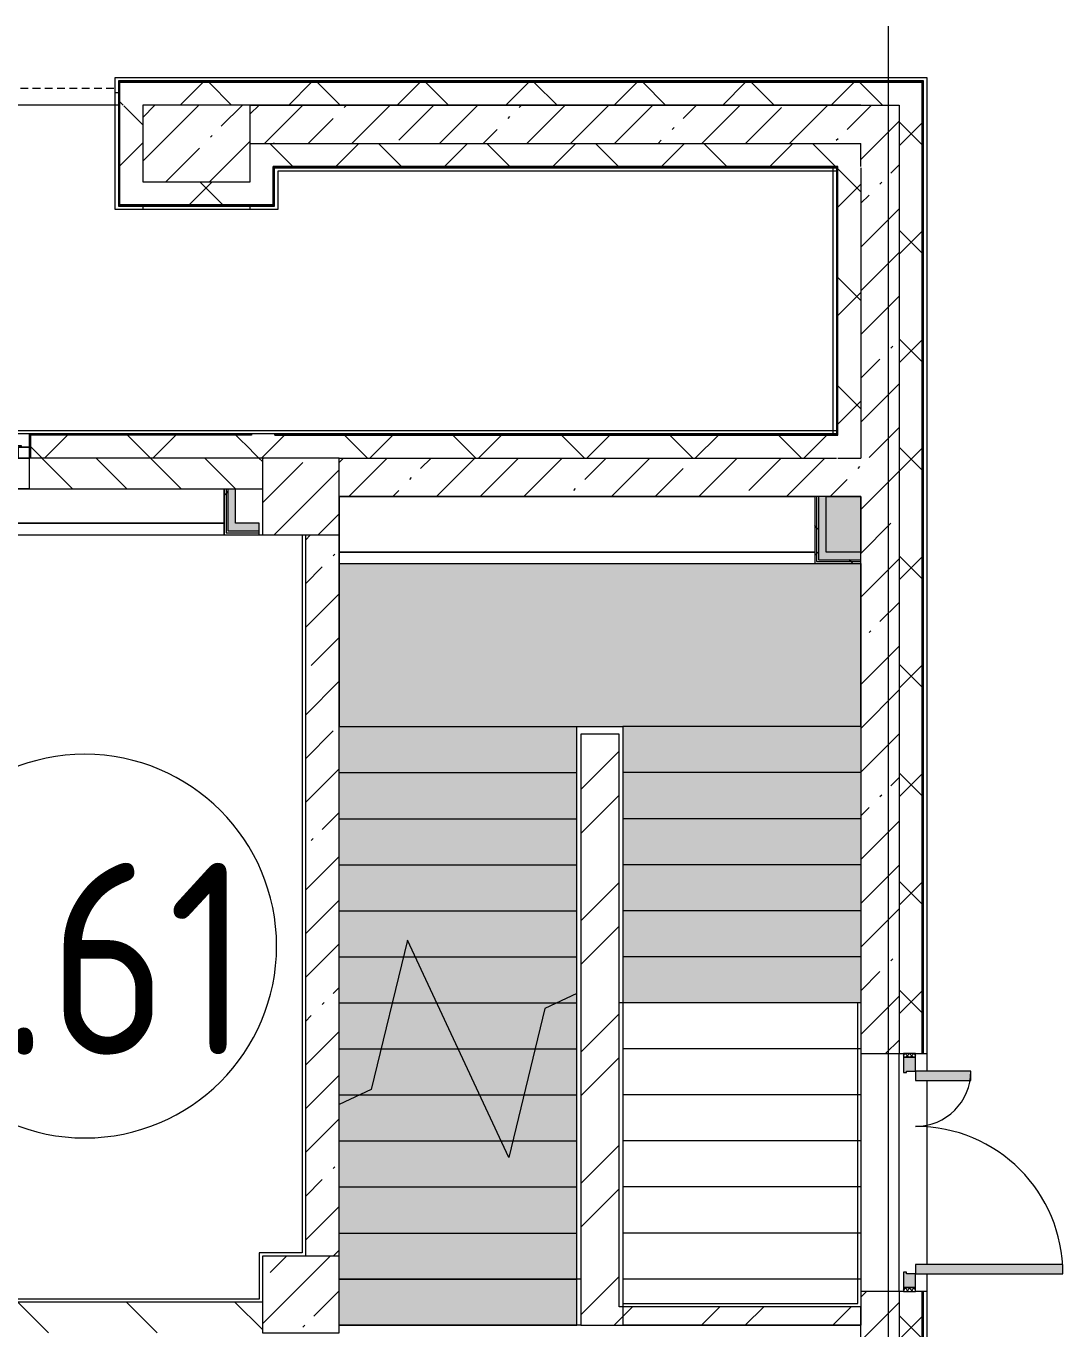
# Model space of a CAD drawing. Header units: millimetres. Extents: x 3991 to 282775, y -8553 to 29560.
# Drawn here: x 268205 to 274963, y 13425 to 21915 of the extents above; entities that cross this region are included whole.
import ezdxf

# ---------------------------------------------------------------- set-up
doc = ezdxf.new("R2010")
doc.units = ezdxf.units.MM
doc.linetypes.add('200_ШТРИХ__ш1_п0_6_', pattern=[80, 50, -30])
for name, color, linetype, lineweight in [('A-AREA-IDEN', 7, 'Continuous', 9), ('A-DETL-MBND', 7, '200_ШТРИХ__ш1_п0_6_', 9), ('A-GLAZ-2', 7, 'Continuous', 5), ('A-WALL', 7, 'Continuous', 9), ('A-WALL-4', 7, 'Continuous', 5), ('I-WALL-3', 7, 'Continuous', 5), ('S-COLS', 7, 'Continuous', 5), ('S-STRS-4', 7, 'Continuous', 5), ('S-STRS-MBND-1', 7, 'Continuous', 5), ('Оси', 7, 'Continuous', 9)]:
    doc.layers.add(name, color=color, linetype=linetype, lineweight=lineweight)
for name, color, linetype, lineweight, true_color in [('A-DOOR-3', 7, 'Continuous', 5, 0xaaaaaa), ('A-DOOR-4', 7, 'Continuous', 5, 0xe2e2e2), ('A-DOOR-FRAM-3', 7, 'Continuous', 5, 0xaaaaaa), ('A-FLOR-1', 7, 'Continuous', 5, 0xaaaaaa), ('I-WALL-1', 7, 'Continuous', 5, 0xe7e7e7)]:
    doc.layers.add(name, color=color, linetype=linetype, lineweight=lineweight, true_color=true_color)
doc.layers.add('S-STRS-3', color=7, linetype='Continuous', lineweight=15, true_color=0xd7cdc4, transparency=1)
doc.styles.add('GOST Common_3', font='GOST_Common.ttf', dxfattribs={"width": 0.9, "height": 1250})
pattern_1 = [(45, (148815.1, 0), (-353.5534, 353.5534), []), (135, (148815.1, 0), (-353.5534, -353.5534), [])]
pattern_2 = [(45, (148815.1, 0), (-285.1231, 285.1231), []), (45, (149100.2, 0), (-285.1231, 285.1231), [504.031, -100.806, 16.764, -84.042])]
pattern_3 = [(45, (148815.1, 0), (-427.6843, 427.6843), []), (45, (149100.2, 0), (-427.6843, 427.6843), [])]
pattern_4 = [(45, (148815.1, 0), (-530.33, 530.33), []), (135, (148815.1, 0), (-530.33, -530.33), [])]

# ---------------------------------------------------------------- blocks, each defined once
blk = doc.blocks.new('120_Окно_СКБ_1Ст - 120_Окно_СКБ_1Ст_1200х2500_h_ с форточкой-22889524-Общий план 1 этажа с размещением фрагментов 1_1-1_9')
at = {"layer": 'A-GLAZ-2'}
for p, q in [((-600, 5), (-600, 75)), ((-600, 75), (-530, 75)), ((600, 75), (-600, 75)), ((-530, 5), (-600, 5)), ((-600, 5), (-550, 5)), ((-530, 5), (-550, 5)), ((-550, 5), (-550, -5)), ((-530, 75), (-530, 5)), ((530, 45), (-530, 45)), ((-530, 45), (-530, 5)), ((-480, -5), (-480, 45)), ((-480, 25), (480, 25)), ((480, 15), (-480, 15)), ((480, -5), (480, 45)), ((530, 5), (530, 75)), ((530, 75), (600, 75)), ((530, 5), (530, 45)), ((600, 5), (530, 5)), ((550, 5), (530, 5)), ((550, 5), (600, 5)), ((550, -5), (550, 5)), ((600, 75), (600, 5)), ((-550, -5), (550, -5)), ((550, -5), (-550, -5))]:
    blk.add_line(p, q, dxfattribs=at)
blk = doc.blocks.new('BSC_Колонна _Прямоугольная - 700х500-23282984-Общий план 1 этажа с размещением фрагментов 1_1-1_9')
at = {"layer": 'S-COLS'}
h = blk.add_hatch(dxfattribs=at)
h.set_pattern_fill('FP_146', color=256, style=0, pattern_type=2)
h.set_pattern_definition([(45, (-120500, -21150), (-285.1231, 285.1231), []), (45, (-120214.88, -21150), (-285.1231, 285.1231), [504.031, -100.806, 16.764, -84.042])])
h.paths.add_polyline_path([(-350, -250), (350, -250), (350, 250), (-350, 250), (-350, -206.3)])
for p, q in [((350, 250), (-350, 250)), ((-350, 250), (-350, -250)), ((350, -250), (350, 250)), ((-350, -250), (350, -250))]:
    blk.add_line(p, q, dxfattribs=at)
blk = doc.blocks.new('110_Дверь_СКБ_2Ст_Наружная - ДН-3_1_л__ Двухстворчатая 1200 х2900 из подвала EI30-23667726-Общий план 1 этажа с размещением фрагментов 1_1-1_9')
at = {"layer": 'A-DOOR-3'}
h = blk.add_hatch(dxfattribs=at)
h.set_pattern_fill('FP_173', color=256, style=0, pattern_type=2)
h.set_pattern_definition([(135, (1526.41, 143.685), (-14.14214, -14.14214), []), (225, (1526.41, 143.685), (14.14214, -14.14214), [])])
h.paths.add_polyline_path([(794.5, -39.5), (794.5, 29), (769.5, 29), (769.9, -51), (794.5, -51)])
at = {"layer": 'A-DOOR-4'}
for points in [[(679.5, 101), (679.5, 989), (619.5, 989), (619.5, 29), (679.5, 31)], [(-580.5, 389), (-640.5, 389), (-640.5, 29), (-580.5, 31), (-580.5, 101)]]:
    blk.add_hatch(color=256, dxfattribs=at).paths.add_polyline_path(points)
h = blk.add_hatch(color=256, dxfattribs=at)
h.paths.add_polyline_path([(769.5, -39.6), (769.5, 29), (679.5, 29), (679.5, -31), (669.5, -31), (669.5, -51), (769.5, -50.6)])
h.paths.add_polyline_path([(-630.5, -51), (-630.5, -31), (-640.5, -31), (-640.5, 29), (-730.5, 29), (-730.5, -51), (-640.5, -51)])
at = {"layer": 'A-DOOR-FRAM-3'}
h = blk.add_hatch(dxfattribs=at)
h.set_pattern_fill('FP_174', color=256, style=0, pattern_type=2)
h.set_pattern_definition([(45, (-596.384, 143.685), (-14.1421, 14.1421), []), (135, (-596.384, 143.685), (-14.1421, -14.1421), [])])
h.paths.add_polyline_path([(-730.5, -51), (-730.5, 29), (-755.5, 29), (-755.5, -51)])
at = {"layer": 'A-DOOR-3'}
for p, q in [((679.5, 989), (619.5, 989)), ((619.5, 989), (619.5, 29)), ((679.5, 29), (679.5, 989)), ((-640.5, 389), (-640.5, 29)), ((-580.5, 389), (-640.5, 389)), ((-580.5, 29), (-580.5, 389)), ((-640.5, 29), (-580.5, 29)), ((619.5, 29), (679.5, 29))]:
    blk.add_line(p, q, dxfattribs=at)
for centre, radius, start, end in [((679.5, 29), 960, 90, 180), ((-640.5, 29), 360, 0, 90)]:
    blk.add_arc(centre, radius, start, end, dxfattribs=at)
at = {"layer": 'A-DOOR-FRAM-3'}
for p, q in [((-730.5, 29), (-755.5, 29)), ((-755.5, 29), (-755.5, -51)), ((-640.5, 29), (-730.5, 29)), ((-730.5, 29), (-730.5, -51)), ((-730.5, -51), (-730.5, 29)), ((-640.5, -31), (-640.5, 29)), ((679.5, 29), (679.5, -31)), ((769.5, 29), (679.5, 29)), ((769.5, -51), (769.5, 29)), ((794.5, 29), (769.5, 29)), ((769.5, 29), (769.5, -51)), ((794.5, -51), (794.5, 29)), ((-755.5, -51), (-730.5, -51)), ((-730.5, -51), (-630.5, -51)), ((-630.5, -31), (-640.5, -31)), ((-630.5, -51), (-630.5, -31)), ((679.5, -31), (669.5, -31)), ((669.5, -31), (669.5, -51)), ((669.5, -51), (769.5, -51)), ((769.5, -51), (794.5, -51))]:
    blk.add_line(p, q, dxfattribs=at)
blk = doc.blocks.new('BSC_Колонна _Прямоугольная - 500х500-V230-Общий план 1 этажа с размещением фрагментов 1_1-1_9')
at = {"layer": 'S-COLS'}
h = blk.add_hatch(dxfattribs=at)
h.set_pattern_fill('FP_177', color=256, style=0, pattern_type=2)
h.set_pattern_definition([(45, (-121180, -18850), (-285.1231, 285.1231), []), (45, (-120894.88, -18850), (-285.1231, 285.1231), [504.031, -100.806, 16.764, -84.042])])
h.paths.add_polyline_path([(230, -250), (250, -250), (250, 250), (-250, 250), (-250, -250), (30, -250)])
for p, q in [((250, 250), (-250, 250)), ((-250, 250), (-250, -250)), ((250, -250), (250, 250)), ((-250, -250), (250, -250))]:
    blk.add_line(p, q, dxfattribs=at)
blk = doc.blocks.new('BSC_Колонна _Прямоугольная - 500х500-22291386-Общий план 1 этажа с размещением фрагментов 1_1-1_9')
at = {"layer": 'S-COLS'}
h = blk.add_hatch(dxfattribs=at)
h.set_pattern_fill('FP_178', color=256, style=0, pattern_type=2)
h.set_pattern_definition([(45, (-121180, -13650), (-285.1231, 285.1231), []), (45, (-120894.88, -13650), (-285.1231, 285.1231), [504.031, -100.806, 16.764, -84.042])])
h.paths.add_polyline_path([(109, -250), (250, -250), (250, 250), (-250, 250), (-250, -250), (62, -250)])
for p, q in [((250, 250), (-250, 250)), ((-250, 250), (-250, -250)), ((250, -250), (250, 250)), ((-250, -250), (250, -250))]:
    blk.add_line(p, q, dxfattribs=at)
blk = doc.blocks.new('BSC_Колонна _Прямоугольная - 500х500-V241-Общий план 1 этажа с размещением фрагментов 1_1-1_9')
at = {"layer": 'S-COLS'}
for p, q in [((250, 250), (-250, 250)), ((-250, 250), (-250, -250)), ((250, -250), (250, 250)), ((-250, -250), (250, -250))]:
    blk.add_line(p, q, dxfattribs=at)
blk = doc.blocks.new('Зашивка приборов отопления2 - Зашивка приборов отопления-33269377-Общий план 1 этажа с размещением фрагментов 1_1-1_9')
at = {"layer": 'A-WALL-4'}
for p, q in [((119410, 18900), (118210, 18900)), ((120680.1, 18675), (120680.1, 18900)), ((118010, 18675), (120680.1, 18675)), ((120680.1, 18675), (118010, 18675)), ((118010, 18600), (120680.1, 18600)), ((120680.1, 18600), (120680.1, 18675))]:
    blk.add_line(p, q, dxfattribs=at)
blk = doc.blocks.new('Зашивка приборов отопления3 - Зашивка приборов отопления-33270266-Общий план 1 этажа с размещением фрагментов 1_1-1_9')
at = {"layer": 'A-WALL-4'}
for p, q in [((121430, 18487.5), (124530, 18487.5)), ((124530, 18487.5), (121430, 18487.5)), ((121430, 18412.5), (124530, 18412.5))]:
    blk.add_line(p, q, dxfattribs=at)
blk = doc.blocks.new('Марка_Помещения - Номер-25198446-Общий план 1 этажа с размещением фрагментов 1_1-1_9')
at = {"layer": 'A-AREA-IDEN'}
for start, end in [(360, 180), (180, 360)]:
    blk.add_arc((0, 0), 2.5, start, end, dxfattribs=at)

msp = doc.modelspace()

# ---------------------------------------------------------------- hatches: boundary and pattern name
at = {"layer": 'A-WALL-4'}
h = msp.add_hatch(dxfattribs=at)
h.set_pattern_fill('FP_73', color=256, style=0, pattern_type=2)
h.set_pattern_definition(pattern_1)
h.paths.add_polyline_path([(273833.3, 21400), (273895.1, 21400), (273890.7, 21550), (268815.1, 21545.8), (268815.1, 21400), (273645.1, 21400)])
h = msp.add_hatch(dxfattribs=at)
h.set_pattern_fill('FP_73', color=256, style=0, pattern_type=2)
h.set_pattern_definition(pattern_1)
h.paths.add_polyline_path([(274005.1, -250), (274045.1, -250), (274045.1, 7700), (273895.1, 7700), (273895.1, -250), (273935.5, -250)])
h.paths.add_polyline_path([(273895.1, 8900), (274045.1, 8900), (274045.1, 10820), (273895.1, 10820), (273895.1, 9959)])
h.paths.add_polyline_path([(274045.1, 13120), (274045.1, 13670), (273895.1, 13670), (273895.1, 13120), (274005.1, 13120)])
h.paths.add_polyline_path([(274045.1, 15220), (274045.1, 21550), (273895.1, 21550), (273895.1, 15220), (274005.1, 15220)])
h = msp.add_hatch(dxfattribs=at)
h.set_pattern_fill('FP_73', color=256, style=0, pattern_type=2)
h.set_pattern_definition(pattern_1)
h.paths.add_polyline_path([(268965.1, 20750), (268965.1, 21400), (268815.1, 21395.4), (268815.1, 20750), (268946.7, 20750)])
h = msp.add_hatch(dxfattribs=at)
h.set_pattern_fill('FP_73', color=256, style=0, pattern_type=2)
h.set_pattern_definition(pattern_1)
h.paths.add_polyline_path([(269665.1, 20750), (269815.1, 20750), (269815.1, 21150), (269665.1, 21150), (269665.1, 20900)])
h = msp.add_hatch(dxfattribs=at)
h.set_pattern_fill('FP_73', color=256, style=0, pattern_type=2)
h.set_pattern_definition(pattern_1)
h.paths.add_polyline_path([(273495.1, 21000), (273645.1, 21000), (273645.1, 21150), (269815.1, 21150), (269818.1, 21000), (273442.5, 21000)])
h = msp.add_hatch(dxfattribs=at)
h.set_pattern_fill('FP_73', color=256, style=0, pattern_type=2)
h.set_pattern_definition(pattern_1)
h.paths.add_polyline_path([(273495.1, 19100), (273645.1, 19100), (273645.1, 21000), (273495.1, 20997), (273495.1, 19137.4)])
h = msp.add_hatch(dxfattribs=at)
h.set_pattern_fill('FP_73', color=256, style=0, pattern_type=2)
h.set_pattern_definition(pattern_1)
h.paths.add_polyline_path([(269665.1, 20750), (269665.1, 20900), (268965.1, 20900), (268965.1, 20750)])
h = msp.add_hatch(dxfattribs=at)
h.set_pattern_fill('FP_73', color=256, style=0, pattern_type=2)
h.set_pattern_definition(pattern_1)
h.paths.add_polyline_path([(261615.5, 19100), (261635.5, 19100), (261615.5, 19218.2), (261615.5, 19105.3)])
h.paths.add_polyline_path([(264415.5, 19100), (267017.1, 19100), (267017.1, 19250), (264315.5, 19250), (264315.5, 19100), (264415.1, 19100)])
h.paths.add_polyline_path([(269667.1, 19100), (269675.1, 19100), (269672.1, 19250), (268233.1, 19250), (268233.1, 19100), (268946.7, 19100)])
h.paths.add_polyline_path([(261723.9, 19100), (261705.2, 19125.9), (261715.5, 19100)])
h.paths.add_polyline_path([(261671.4, 19158.9), (261672.6, 19170.9), (261665.5, 19180.7), (261665.5, 19250), (261615.4, 19250), (261620.9, 19228.8), (261665.5, 19167.1)])
h = msp.add_hatch(dxfattribs=at)
h.set_pattern_fill('FP_73', color=256, style=0, pattern_type=2)
h.set_pattern_definition(pattern_1)
h.paths.add_polyline_path([(269825.1, 19100), (269825.1, 19258), (269675.1, 19253), (269675.1, 19100), (269745.1, 19100)])
h = msp.add_hatch(dxfattribs=at)
h.set_pattern_fill('FP_73', color=256, style=0, pattern_type=2)
h.set_pattern_definition(pattern_1)
h.paths.add_polyline_path([(271878.7, 19100), (273495.1, 19100), (273492.1, 19250), (269825.1, 19250), (269825.1, 19100), (270245.1, 19100)])
h = msp.add_hatch(dxfattribs=at)
h.set_pattern_fill('FP_58', color=256, style=0, pattern_type=2)
h.set_pattern_definition([(135, (148815.1, 0), (-176.7767, -176.7767), [])])
h.paths.add_polyline_path([(269725.1, 18900), (269745.1, 18900), (269745.1, 19100), (268225.1, 19100), (268225.1, 18900), (269495.2, 18900)])
h.paths.add_polyline_path([(266992.1, 18900), (267025.1, 18900), (267020.1, 19100), (266825.1, 19100), (266825.1, 18900), (266845.1, 18900)])
at = {"layer": 'I-WALL-1'}
for points in [[(269570.7, 18675), (269570.7, 18900), (269520.7, 18900), (269520.7, 18675)], [(273420.1, 18487.5), (273420.1, 18850), (273370.1, 18848), (273370.1, 18487.5)], [(269520.7, 18625), (269725.1, 18625), (269725.1, 18675), (269520.7, 18675)], [(273643.1, 18437.5), (273645.1, 18437.5), (273645.1, 18487.5), (273370.1, 18487.5), (273370.1, 18437.5), (273420.1, 18437.5)]]:
    msp.add_hatch(color=256, dxfattribs=at).paths.add_polyline_path(points)
at = {"layer": 'I-WALL-3'}
h = msp.add_hatch(dxfattribs=at)
h.set_pattern_fill('FP_57', color=256, style=0, pattern_type=2)
h.set_pattern_definition(pattern_2)
h.paths.add_polyline_path([(273430.7, 21150), (273645.1, 21150), (273645.1, 21400), (269665.1, 21400), (269665.1, 21150), (269924, 21150)])
h = msp.add_hatch(dxfattribs=at)
h.set_pattern_fill('FP_57', color=256, style=0, pattern_type=2)
h.set_pattern_definition(pattern_2)
h.paths.add_polyline_path([(273645.1, 10600), (273895.1, 10600), (273895.1, 10820), (273645.1, 10820), (273645.1, 10708)])
h.paths.add_polyline_path([(273833.3, 13120), (273895.1, 13120), (273895.1, 13670), (273645.1, 13670), (273645.1, 13120)])
h.paths.add_polyline_path([(273645.1, 15220), (273895.1, 15220), (273895.1, 21400), (273645.1, 21400), (273645.1, 15524.8)])
h = msp.add_hatch(dxfattribs=at)
h.set_pattern_fill('FP_57', color=256, style=0, pattern_type=2)
h.set_pattern_definition(pattern_2)
h.paths.add_polyline_path([(273487.1, 18850), (273645.1, 18850), (273645.1, 19100), (270245.1, 19100), (270245.1, 18850), (273420.1, 18850)])
h = msp.add_hatch(dxfattribs=at)
h.set_pattern_fill('FP_192', color=256, style=0, pattern_type=2)
h.set_pattern_definition(pattern_4)
h.paths.add_polyline_path([(269505.1, 18612.5), (269508.2, 18612.5), (269508.2, 18900), (269495.7, 18900), (269495.7, 18612.5)])
h = msp.add_hatch(dxfattribs=at)
h.set_pattern_fill('FP_192', color=256, style=0, pattern_type=2)
h.set_pattern_definition(pattern_4)
h.paths.add_polyline_path([(269520.7, 18625), (269520.7, 18900), (269508.2, 18900), (269508.2, 18625)])
h = msp.add_hatch(dxfattribs=at)
h.set_pattern_fill('FP_192', color=256, style=0, pattern_type=2)
h.set_pattern_definition(pattern_4)
h.paths.add_polyline_path([(273357.6, 18425), (273357.6, 18850), (273345.1, 18850), (273345.1, 18425)])
h = msp.add_hatch(dxfattribs=at)
h.set_pattern_fill('FP_192', color=256, style=0, pattern_type=2)
h.set_pattern_definition(pattern_4)
h.paths.add_polyline_path([(273357.6, 18437.5), (273370.1, 18437.5), (273370.1, 18850), (273357.6, 18849), (273357.6, 18438.1)])
h = msp.add_hatch(dxfattribs=at)
h.set_pattern_fill('FP_57', color=256, style=0, pattern_type=2)
h.set_pattern_definition(pattern_2)
h.paths.add_polyline_path([(270245.1, 10380), (270245.1, 10825), (270025.1, 10825), (270025.1, 10380)])
h.paths.add_polyline_path([(270195.1, 12225), (270245.1, 12225), (270245.1, 13400), (270025.1, 13400), (270025.1, 12225), (270165.1, 12225)])
h.paths.add_polyline_path([(270207.6, 13900), (270245.1, 13900), (270245.1, 18600), (270025.1, 18600), (270025.1, 13900), (270143.6, 13900)])
h = msp.add_hatch(dxfattribs=at)
h.set_pattern_fill('FP_192', color=256, style=0, pattern_type=2)
h.set_pattern_definition(pattern_4)
h.paths.add_polyline_path([(273345.1, 18412.5), (273645.1, 18412.5), (273644.1, 18425), (273345.1, 18425)])
h = msp.add_hatch(dxfattribs=at)
h.set_pattern_fill('FP_192', color=256, style=0, pattern_type=2)
h.set_pattern_definition(pattern_4)
h.paths.add_polyline_path([(273644.1, 18425), (273645.1, 18425), (273643.1, 18437.5), (273357.6, 18437.5), (273357.6, 18425), (273420.1, 18425)])
h = msp.add_hatch(dxfattribs=at)
h.set_pattern_fill('FP_109', color=256, style=0, pattern_type=2)
h.set_pattern_definition(pattern_3)
h.paths.add_polyline_path([(271878.7, 13570), (272070.1, 13570), (272070.1, 17300), (271820.1, 17300), (271820.1, 13570)])
h = msp.add_hatch(dxfattribs=at)
h.set_pattern_fill('FP_72', color=256, style=0, pattern_type=2)
h.set_pattern_definition([(135, (148815.1, 0), (-353.5534, -353.5534), [])])
h.paths.add_polyline_path([(267969.4, 13400), (269745.1, 13400), (269745.1, 13600), (264915.1, 13600), (264915.1, 13400), (266014.8, 13400)])
h = msp.add_hatch(dxfattribs=at)
h.set_pattern_fill('FP_109', color=256, style=0, pattern_type=2)
h.set_pattern_definition(pattern_3)
h.paths.add_polyline_path([(272095.1, 13450), (273645.1, 13450), (273645.1, 13570), (271820.1, 13570), (271820.1, 13450), (272070.1, 13450)])
at = {"layer": 'S-STRS-3'}
h = msp.add_hatch(color=256, dxfattribs=at)
h.paths.add_polyline_path([(270412.7, 17350), (273645.1, 17350), (273644, 18412.5), (270245.1, 18412.5), (270245.1, 17350)])
h.paths.add_polyline_path([(273639.2, 18487.5), (273645.1, 18487.5), (273645.1, 18850), (273420.1, 18850), (273420.1, 18487.5)])
for points in [[(270901.3, 17050), (271795.1, 17050), (271795.1, 17350), (270245.1, 17350), (270245.1, 17050), (270412.7, 17050)], [(273645.1, 17050), (273645.1, 17350), (272095.1, 17350), (272095.1, 17050), (273625.1, 17050)], [(270245.1, 16750), (271795.1, 16750), (271795.1, 17050), (270245.1, 17050)], [(272095.1, 16750), (273645.1, 16750), (273645.1, 17050), (272095.1, 17050)], [(270245.1, 16450), (271795.1, 16450), (271795.1, 16750), (270245.1, 16750), (270245.1, 16729)], [(272095.1, 16450), (273645.1, 16450), (273645.1, 16750), (272095.1, 16750)], [(271795.1, 16150), (271795.1, 16450), (270245.1, 16450), (270245.1, 16150)], [(272095.1, 16150), (273645.1, 16150), (273645.1, 16450), (272095.1, 16450)], [(270740.3, 15850), (271795.1, 15850), (271795.1, 16150), (270245.1, 16150), (270245.1, 15850), (270663.7, 15850)], [(273645.1, 15850), (273645.1, 16150), (272095.1, 16150), (272095.1, 15850), (273625.1, 15850)], [(270740.3, 15550), (271795.1, 15550), (271795.1, 15850), (270245.1, 15850), (270245.1, 15550), (270663.7, 15550)], [(273625.1, 15550), (273645.1, 15550), (273645.1, 15850), (272095.1, 15850), (272095.1, 15550)], [(271020.1, 15250), (271795.1, 15250), (271795.1, 15550), (270245.1, 15550), (270245.1, 15250), (270880.2, 15250)], [(271299.9, 14950), (271795.1, 14950), (271795.1, 15250), (270245.1, 15250), (270245.1, 14950), (271160, 14950)], [(270453.6, 14650), (271795.1, 14650), (271795.1, 14950), (270245.1, 14950), (270245.1, 14650), (270376.7, 14650)], [(271795.1, 14350), (271795.1, 14650), (270245.1, 14650), (270245.1, 14350), (271350.3, 14350)], [(270245.1, 14050), (271795.1, 14050), (271795.1, 14350), (270245.1, 14350), (270245.1, 14320.6)], [(270245.1, 13750), (271795.1, 13750), (271795.1, 14050), (270245.1, 14050), (270245.1, 13900)], [(271795.1, 13450), (271795.1, 13750), (270245.1, 13750), (270245.1, 13450), (270320.1, 13450)]]:
    msp.add_hatch(color=256, dxfattribs=at).paths.add_polyline_path(points)

# ---------------------------------------------------------------- linework, layer by layer
at = {"layer": 'A-DETL-MBND'}
for p, q in [((260007.7, 21510), (268785.1, 21510)), ((268785.1, 21400), (260087.2, 21400))]:
    msp.add_line(p, q, dxfattribs=at)
at = {"layer": 'A-FLOR-1'}
for p, q in [((268785.1, 21400), (260087.2, 21400)), ((269725.1, 18600), (269745.1, 18600)), ((270005.1, 18600), (270005.1, 13920)), ((273645.1, 15550), (272070.1, 15550)), ((272095.1, 15550), (272095.1, 13590)), ((273625.1, 13590), (273625.1, 15550)), ((269725.1, 13920), (269725.1, 13620)), ((270005.1, 13920), (269725.1, 13920)), ((271820.1, 13750), (270245.1, 13750)), ((269725.1, 13620), (266845.1, 13620)), ((272095.1, 13590), (273625.1, 13590)), ((271820.1, 13450), (270245.1, 13450))]:
    msp.add_line(p, q, dxfattribs=at)
at = {"layer": 'A-WALL'}
for p, q in [((268812.1, 21553), (274048.1, 21553)), ((268812.1, 20747), (268812.1, 21553)), ((268815.1, 21550), (274045.1, 21550)), ((268815.1, 20750), (268815.1, 21550)), ((274045.1, 15220), (274045.1, 21550)), ((274048.1, 15220), (274048.1, 21553)), ((273895.1, 21400), (273895.1, 15220)), ((269823.1, 21150), (269815.1, 21150)), ((273645.1, 21000), (273645.1, 21150)), ((273495.1, 21000), (269815.1, 21000)), ((269815.1, 20750), (269815.1, 21000)), ((273492.1, 20997), (269818.1, 20997)), ((269818.1, 20747), (269818.1, 20997)), ((269823.1, 20997), (269823.1, 20992)), ((273492.1, 19253), (273492.1, 20997)), ((273495.1, 19250), (273495.1, 21000)), ((273645.1, 20992), (273645.1, 19100)), ((269818.1, 20747), (268812.1, 20747)), ((269815.1, 20750), (268815.1, 20750)), ((268230.1, 19253), (268230.1, 19100)), ((269672.1, 19253), (268230.1, 19253)), ((269675.1, 19250), (268233.1, 19250)), ((268233.1, 19250), (268233.1, 19100)), ((269667.1, 19253), (269667.1, 19258)), ((269672.1, 19258), (269672.1, 19253)), ((269675.1, 19258), (269675.1, 19250)), ((269825.1, 19250), (269825.1, 19258)), ((269825.1, 19253), (273492.1, 19253)), ((269825.1, 19250), (273495.1, 19250)), ((269745.1, 19100), (268225.1, 19100)), ((273495.1, 19100), (273645.1, 19100)), ((269508.2, 18900), (269508.2, 18612.5)), ((269520.7, 18900), (269520.7, 18625)), ((273420.1, 18850), (273345.1, 18850)), ((273357.6, 18850), (273357.6, 18425)), ((273370.1, 18850), (273370.1, 18437.5)), ((269508.2, 18612.5), (269725.1, 18612.5)), ((269520.7, 18625), (269725.1, 18625)), ((273357.6, 18425), (273645.1, 18425)), ((273370.1, 18437.5), (273645.1, 18437.5)), ((273645.1, 18412.5), (273645.1, 18487.5)), ((273895.1, 13670), (273895.1, 13120)), ((274045.1, 13120), (274045.1, 13670)), ((274048.1, 13120), (274048.1, 13670)), ((273645.1, 13450), (273645.1, 13570))]:
    msp.add_line(p, q, dxfattribs=at)
at = {"layer": 'A-WALL-4'}
for p, q in [((268785.1, 21580), (274075.1, 21580)), ((268785.1, 20720), (268785.1, 21580)), ((274075.1, 21580), (274075.1, 15105)), ((274053.1, 21558), (268807.1, 21558)), ((268807.1, 21558), (268807.1, 20742)), ((274053.1, 15220), (274053.1, 21558)), ((268807.1, 21479), (268785.1, 21479)), ((268807.1, 21400), (268785.1, 21400)), ((269665.1, 21400), (273895.1, 21400)), ((269823.1, 20992), (273487.1, 20992)), ((269823.1, 20742), (269823.1, 20992)), ((273465.1, 19258), (273465.1, 20992)), ((273487.1, 20992), (273487.1, 19258)), ((273487.1, 20970), (269845.1, 20970)), ((269845.1, 20970), (269845.1, 20720)), ((269845.1, 20720), (268785.1, 20720)), ((268807.1, 20742), (269823.1, 20742)), ((268965.1, 20742), (268965.1, 20720)), ((269665.1, 20720), (269665.1, 20742)), ((264167.5, 19280), (273487.2, 19280)), ((273487.1, 19258), (264315.5, 19258)), ((268225.1, 19258), (268225.1, 18900)), ((270245.1, 19100), (273487.1, 19100)), ((266825.1, 18900), (269745.1, 18900)), ((273895.1, 15220), (273923.1, 15220)), ((273895.1, 13670), (273895.1, 15220)), ((274003.1, 15220), (274075.1, 15220)), ((274075.1, 15045), (274075.1, 13845)), ((274075.1, 13785), (274075.1, 12972)), ((273923.1, 13670), (273895.1, 13670)), ((274075.1, 13670), (274003.1, 13670)), ((274053.1, 13120), (274053.1, 13670))]:
    msp.add_line(p, q, dxfattribs=at)
at = {"layer": 'I-WALL-3'}
for p, q in [((273645.1, 21400), (269665.1, 21400)), ((269665.1, 21150), (273645.1, 21150)), ((269495.7, 18900), (269495.7, 18600)), ((269570.7, 18675), (269570.7, 18900)), ((270245.1, 18850), (273345.1, 18850)), ((273345.1, 18850), (273345.1, 18412.5)), ((273420.1, 18850), (273645.1, 18850)), ((273420.1, 18487.5), (273420.1, 18850)), ((273645.1, 18850), (273645.1, 18487.5)), ((269495.7, 18600), (269725.1, 18600)), ((269725.1, 18675), (269570.7, 18675)), ((269725.1, 18600), (269725.1, 18675)), ((270025.1, 18600), (270025.1, 13900)), ((270245.1, 13900), (270245.1, 18600)), ((273645.1, 18487.5), (273420.1, 18487.5)), ((273345.1, 18412.5), (273645.1, 18412.5)), ((273645.1, 18412.5), (273645.1, 13570)), ((271820.1, 17300), (271820.1, 13450)), ((272070.1, 17300), (271820.1, 17300)), ((272070.1, 13570), (272070.1, 17300)), ((273645.1, 15220), (273895.1, 15220)), ((273895.1, 13670), (273645.1, 13670)), ((269745.1, 13600), (266825.1, 13600)), ((273645.1, 13570), (272070.1, 13570)), ((271820.1, 13450), (273645.1, 13450)), ((273645.1, 10600), (273645.1, 13450))]:
    msp.add_line(p, q, dxfattribs=at)
at = {"layer": 'S-STRS-4'}
for p, q in [((270245.1, 17350), (271795.1, 17350)), ((270245.1, 17350), (271795.1, 17350)), ((271795.1, 17350), (272095.1, 17350)), ((271795.1, 17050), (271795.1, 17350)), ((273645.1, 17350), (272095.1, 17350)), ((272095.1, 17350), (272095.1, 17050)), ((273645.1, 17350), (272095.1, 17350)), ((270245.1, 17050), (271795.1, 17050)), ((270245.1, 17050), (271795.1, 17050)), ((271795.1, 16750), (271795.1, 17050)), ((272095.1, 17050), (272095.1, 16750)), ((273645.1, 17050), (272095.1, 17050)), ((273645.1, 17050), (272095.1, 17050)), ((270245.1, 16750), (271795.1, 16750)), ((270245.1, 16750), (271795.1, 16750)), ((271795.1, 16450), (271795.1, 16750)), ((272095.1, 16750), (272095.1, 16450)), ((273645.1, 16750), (272095.1, 16750)), ((273645.1, 16750), (272095.1, 16750)), ((270245.1, 16450), (271795.1, 16450)), ((270245.1, 16450), (271795.1, 16450)), ((271795.1, 16150), (271795.1, 16450)), ((272095.1, 16450), (272095.1, 16150)), ((273645.1, 16450), (272095.1, 16450)), ((273645.1, 16450), (272095.1, 16450)), ((270245.1, 16150), (271795.1, 16150)), ((270245.1, 16150), (271795.1, 16150)), ((271795.1, 15850), (271795.1, 16150)), ((272095.1, 16150), (272095.1, 15850)), ((273645.1, 16150), (272095.1, 16150)), ((273645.1, 16150), (272095.1, 16150)), ((270245.1, 15850), (270663.7, 15850)), ((270245.1, 15850), (270663.7, 15850)), ((270663.7, 15850), (270740.3, 15850)), ((270663.7, 15850), (270740.3, 15850)), ((270663.7, 15850), (270740.3, 15850)), ((270663.7, 15850), (270740.3, 15850)), ((270740.3, 15850), (271795.1, 15850)), ((270740.3, 15850), (271795.1, 15850)), ((271795.1, 15611.4), (271795.1, 15850)), ((272095.1, 15850), (272095.1, 15550)), ((273645.1, 15850), (272095.1, 15850)), ((273645.1, 15850), (272095.1, 15850)), ((270245.1, 15550), (270590.7, 15550)), ((270245.1, 15550), (270590.7, 15550)), ((270590.7, 15550), (270880.2, 15550)), ((270590.7, 15550), (270880.2, 15550)), ((270590.7, 15550), (270880.2, 15550)), ((270590.7, 15550), (270880.2, 15550)), ((270880.2, 15550), (271663.4, 15550)), ((270880.2, 15550), (271663.4, 15550)), ((271663.4, 15550), (271795.1, 15550)), ((271663.4, 15550), (271795.1, 15550)), ((271663.4, 15550), (271795.1, 15550)), ((271663.4, 15550), (271795.1, 15550)), ((271795.1, 15550), (271795.1, 15611.4)), ((271795.1, 15550), (271795.1, 15611.4)), ((271795.1, 15250), (271795.1, 15550)), ((271795.1, 15250), (271795.1, 15550)), ((273645.1, 15550), (272095.1, 15550)), ((270245.1, 15250), (270517.8, 15250)), ((270245.1, 15250), (270517.8, 15250)), ((270517.8, 15250), (271020.1, 15250)), ((270517.8, 15250), (271020.1, 15250)), ((270517.8, 15250), (271020.1, 15250)), ((270517.8, 15250), (271020.1, 15250)), ((271020.1, 15250), (271522.3, 15250)), ((271020.1, 15250), (271522.3, 15250)), ((271522.3, 15250), (271795.1, 15250)), ((271522.3, 15250), (271795.1, 15250)), ((271522.3, 15250), (271795.1, 15250)), ((271522.3, 15250), (271795.1, 15250)), ((271795.1, 14950), (271795.1, 15250)), ((271795.1, 14950), (271795.1, 15250)), ((270245.1, 14950), (270376.7, 14950)), ((270245.1, 14950), (270376.7, 14950)), ((270376.7, 14950), (271160, 14950)), ((270376.7, 14950), (271160, 14950)), ((270376.7, 14950), (271160, 14950)), ((270376.7, 14950), (271160, 14950)), ((271160, 14950), (271449.4, 14950)), ((271160, 14950), (271449.4, 14950)), ((271449.4, 14950), (271795.1, 14950)), ((271449.4, 14950), (271795.1, 14950)), ((271449.4, 14950), (271795.1, 14950)), ((271449.4, 14950), (271795.1, 14950)), ((271795.1, 14650), (271795.1, 14950)), ((271795.1, 14650), (271795.1, 14950)), ((270245.1, 14650), (271299.9, 14650)), ((270245.1, 14650), (271299.9, 14650)), ((270245.1, 14650), (271299.9, 14650)), ((270245.1, 14650), (271299.9, 14650)), ((271299.9, 14650), (271376.5, 14650)), ((271299.9, 14650), (271376.5, 14650)), ((271376.5, 14650), (271795.1, 14650)), ((271376.5, 14650), (271795.1, 14650)), ((271376.5, 14650), (271795.1, 14650)), ((271376.5, 14650), (271795.1, 14650)), ((271795.1, 14350), (271795.1, 14650)), ((271795.1, 14350), (271795.1, 14650)), ((270245.1, 14350), (271795.1, 14350)), ((270245.1, 14350), (271795.1, 14350)), ((270245.1, 14350), (271795.1, 14350)), ((270245.1, 14350), (271795.1, 14350)), ((271795.1, 14050), (271795.1, 14350)), ((271795.1, 14050), (271795.1, 14350)), ((270245.1, 14050), (271795.1, 14050)), ((270245.1, 14050), (271795.1, 14050)), ((270245.1, 14050), (271795.1, 14050)), ((270245.1, 14050), (271795.1, 14050)), ((271795.1, 13750), (271795.1, 14050)), ((271795.1, 13750), (271795.1, 14050)), ((270245.1, 13750), (271795.1, 13750)), ((270245.1, 13750), (271795.1, 13750)), ((271795.1, 13450), (271795.1, 13750)), ((270245.1, 13450), (271795.1, 13450)), ((270245.1, 13450), (271795.1, 13450))]:
    msp.add_line(p, q, dxfattribs=at)
at = {"layer": 'S-STRS-MBND-1'}
for p, q in [((270245.1, 18850), (270245.1, 17350)), ((273645.1, 18850), (270245.1, 18850)), ((273645.1, 17350), (273645.1, 18850)), ((270245.1, 17350), (271795.1, 17350)), ((270245.1, 15550), (270245.1, 17350)), ((270245.1, 17350), (271795.1, 17350)), ((271795.1, 17350), (272095.1, 17350)), ((271795.1, 15611.4), (271795.1, 17350)), ((273645.1, 17350), (272095.1, 17350)), ((272095.1, 17350), (272095.1, 13450)), ((273645.1, 17350), (272095.1, 17350)), ((273645.1, 17350), (273645.1, 13450)), ((270245.1, 17050), (271795.1, 17050)), ((270245.1, 17050), (271795.1, 17050)), ((273645.1, 17050), (272095.1, 17050)), ((273645.1, 17050), (272095.1, 17050)), ((270245.1, 16750), (271795.1, 16750)), ((270245.1, 16750), (271795.1, 16750)), ((273645.1, 16750), (272095.1, 16750)), ((273645.1, 16750), (272095.1, 16750)), ((270245.1, 16450), (271795.1, 16450)), ((270245.1, 16450), (271795.1, 16450)), ((273645.1, 16450), (272095.1, 16450)), ((273645.1, 16450), (272095.1, 16450)), ((270245.1, 16150), (271795.1, 16150)), ((270245.1, 16150), (271795.1, 16150)), ((273645.1, 16150), (272095.1, 16150)), ((273645.1, 16150), (272095.1, 16150)), ((270689.9, 15958.1), (270453.6, 14985.9)), ((271350.3, 14541.9), (270689.9, 15958.1)), ((270245.1, 15850), (270663.7, 15850)), ((270245.1, 15850), (270663.7, 15850)), ((270740.3, 15850), (271795.1, 15850)), ((270740.3, 15850), (271795.1, 15850)), ((273645.1, 15850), (272095.1, 15850)), ((273645.1, 15850), (272095.1, 15850)), ((270245.1, 15550), (270590.7, 15550)), ((270245.1, 15550), (270590.7, 15550)), ((270880.2, 15550), (271663.4, 15550)), ((270880.2, 15550), (271663.4, 15550)), ((271795.1, 15611.4), (271586.5, 15514.1)), ((273645.1, 15550), (272095.1, 15550)), ((273645.1, 15550), (272095.1, 15550)), ((271586.5, 15514.1), (271350.3, 14541.9)), ((270245.1, 15250), (270517.8, 15250)), ((270245.1, 15250), (270517.8, 15250)), ((271020.1, 15250), (271522.3, 15250)), ((271020.1, 15250), (271522.3, 15250)), ((273645.1, 15250), (272095.1, 15250)), ((273645.1, 15250), (272095.1, 15250)), ((270453.6, 14985.9), (270245.1, 14888.6)), ((270245.1, 14950), (270376.7, 14950)), ((270245.1, 14950), (270376.7, 14950)), ((271160, 14950), (271449.4, 14950)), ((271160, 14950), (271449.4, 14950)), ((273645.1, 14950), (272095.1, 14950)), ((273645.1, 14950), (272095.1, 14950)), ((271299.9, 14650), (271376.5, 14650)), ((271299.9, 14650), (271376.5, 14650)), ((273645.1, 14650), (272095.1, 14650)), ((273645.1, 14650), (272095.1, 14650)), ((273645.1, 14350), (272095.1, 14350)), ((273645.1, 14350), (272095.1, 14350)), ((273645.1, 14050), (272095.1, 14050)), ((273645.1, 14050), (272095.1, 14050)), ((273645.1, 13750), (272095.1, 13750)), ((273645.1, 13750), (272095.1, 13750)), ((273645.1, 13450), (272095.1, 13450))]:
    msp.add_line(p, q, dxfattribs=at)
at = {"layer": 'Оси'}
msp.add_line((273825.1, 10029.8), (273825.1, 21915.1), dxfattribs=at)

# ---------------------------------------------------------------- block references
at = {"layer": 'A-AREA-IDEN', "xscale": 499.9999999999995, "yscale": 499.9999999999995, "zscale": 499.9999999999995}
msp.add_blockref('Марка_Помещения - Номер-25198446-Общий план 1 этажа с размещением фрагментов 1_1-1_9', (268587.7, 15919.6), dxfattribs=at)
at = {"layer": 'A-DOOR-3', "rotation": 269.9999999999999}
msp.add_blockref('110_Дверь_СКБ_2Ст_Наружная - ДН-3_1_л__ Двухстворчатая 1200 х2900 из подвала EI30-23667726-Общий план 1 этажа с размещением фрагментов 1_1-1_9', (273974.1, 14464.5), dxfattribs=at)
at = {"layer": 'A-GLAZ-2', "rotation": 180}
msp.add_blockref('120_Окно_СКБ_1Ст - 120_Окно_СКБ_1Ст_1200х2500_h_ с форточкой-22889524-Общий план 1 этажа с размещением фрагментов 1_1-1_9', (267625.1, 19175), dxfattribs=at)
at = {"layer": 'A-WALL-4'}
for name in ['Зашивка приборов отопления2 - Зашивка приборов отопления-33269377-Общий план 1 этажа с размещением фрагментов 1_1-1_9', 'Зашивка приборов отопления3 - Зашивка приборов отопления-33270266-Общий план 1 этажа с размещением фрагментов 1_1-1_9']:
    msp.add_blockref(name, (148815.1, 0), dxfattribs=at)
at = {"layer": 'S-COLS'}
for name, p in [('BSC_Колонна _Прямоугольная - 700х500-23282984-Общий план 1 этажа с размещением фрагментов 1_1-1_9', (269315.1, 21150)), ('BSC_Колонна _Прямоугольная - 500х500-V230-Общий план 1 этажа с размещением фрагментов 1_1-1_9', (269995.1, 18850)), ('BSC_Колонна _Прямоугольная - 500х500-V241-Общий план 1 этажа с размещением фрагментов 1_1-1_9', (269995.1, 18850)), ('BSC_Колонна _Прямоугольная - 500х500-22291386-Общий план 1 этажа с размещением фрагментов 1_1-1_9', (269995.1, 13650))]:
    msp.add_blockref(name, p, dxfattribs=at)

# ---------------------------------------------------------------- texts
at = {"layer": 'A-AREA-IDEN', "insert": (267497.5, 16462.4), "char_height": 1250, "width": 2741.771, "attachment_point": 1, "style": 'GOST Common_3'}
msp.add_mtext('1.61', dxfattribs=at)

doc.saveas('drawing.dxf')
